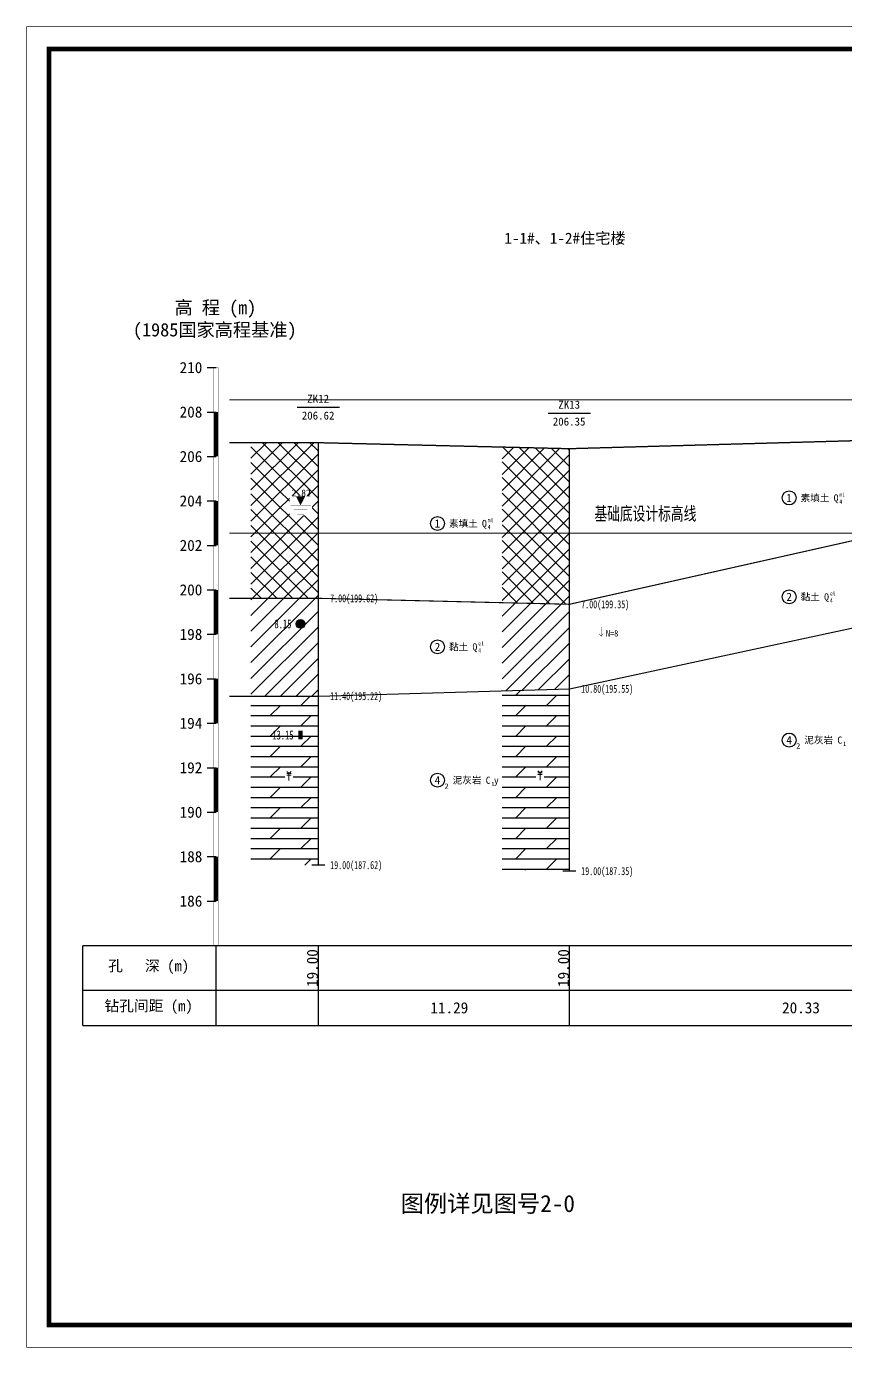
# Model space of a CAD drawing. Header units: millimetres. Extents: x -255 to 9196, y 129 to 426.
# Drawn here: x 1035.4 to 1219.5, y 129.3 to 426.4 of the extents above; entities that cross this region are included whole.
import ezdxf
from ezdxf.enums import TextEntityAlignment as Align

# ---------------------------------------------------------------- set-up
doc = ezdxf.new("R2010")
doc.units = ezdxf.units.MM
doc.linetypes.add('sx', pattern=[10, 5, 0, 5, 0])
for name, color, linetype in [('GiCAD_PouMian', 7, 'Continuous'), ('GICAD_QUYANG', 7, 'Continuous'), ('地质-图框', 7, 'Continuous'), ('地质-地层符号', 3, 'Continuous'), ('地质-地层线', 7, 'Continuous'), ('地质-地面线', 7, 'Continuous'), ('地质-填充花纹', 4, 'Continuous'), ('地质-文字', 7, 'Continuous'), ('地质-标注栏', 7, 'Continuous'), ('地质-标贯', 7, 'Continuous'), ('地质-水位线', 5, 'Continuous'), ('地质-钻孔', 7, 'Continuous')]:
    doc.layers.add(name, color=color, linetype=linetype)
doc.layers.add('不打印', color=7, linetype='Continuous', plot=False)
doc.styles.add('BG_ST', font='', dxfattribs={"width": 0.7})
doc.styles.add('LZ_FONTS_FS', font='simfang.ttf', dxfattribs={"width": 0.7})
doc.styles.add('LZ_PMT_LINE', font='', dxfattribs={"height": 2})
doc.styles.get("Standard").update_dxf_attribs({"font": 'simfang.ttf', "height": 2.5})
doc.styles.add('地下水位', font='', dxfattribs={"width": 0.7, "height": 1.58})
doc.styles.add('地层编号', font='', dxfattribs={"width": 0.7, "height": 1.85})
doc.styles.add('层底标注', font='', dxfattribs={"width": 0.7, "height": 1.8})
doc.styles.add('岩土名称', font='simfang.ttf', dxfattribs={"width": 0.7, "height": 1.55})
doc.styles.add('时代', font='', dxfattribs={"width": 0.7, "height": 1.6})
doc.styles.add('标注栏数据', font='simfang.ttf', dxfattribs={"width": 0.7, "height": 2.5})
doc.styles.add('标注栏项目', font='simfang.ttf', dxfattribs={"width": 0.7, "height": 3})
doc.styles.add('标贯动探', font='', dxfattribs={"width": 0.7, "height": 1.45})
doc.styles.add('钻孔标注', font='', dxfattribs={"width": 0.7, "height": 1.8})
doc.styles.add('高程系统', font='simfang.ttf', dxfattribs={"width": 0.7, "height": 3})
doc.styles.get('BG_ST').set_extended_font_data('SimSun')
doc.styles.get('LZ_PMT_LINE').set_extended_font_data('SimSun')
doc.styles.get('地下水位').set_extended_font_data('FangSong_GB2312')
doc.styles.get('地层编号').set_extended_font_data('FangSong_GB2312')
doc.styles.get('层底标注').set_extended_font_data('FangSong_GB2312')
doc.styles.get('时代').set_extended_font_data('FangSong_GB2312')
doc.styles.get('标贯动探').set_extended_font_data('FangSong_GB2312')
doc.styles.get('钻孔标注').set_extended_font_data('FangSong_GB2312')
doc.linetypes.add('bzhjcx', pattern='A,0.001,[2,XX1.shx,S=1,R=0,X=1,Y=0],-2', length=2.001)
doc.linetypes.add('swx', pattern='A,7,-1.5,["●",LZ_PMT_LINE,S=0.05,R=0,X=0,Y=0],-1.5', length=10)
pattern_1 = [(0, (0, 0), (0, 2.3), []), (45, (0, 0), (4e-16, 4.6), [3.25269, -6.505382])]
pattern_2 = [(45, (0, 0), (-1.767767, 1.767767), []), (135, (0, 0), (-1.767767, -1.767767), [])]
pattern_3 = [(45, (0, 0), (-1.767767, 1.767767), [])]

# ---------------------------------------------------------------- blocks, each defined once
blk = doc.blocks.new('WipeoutBlock')
blk.add_wipeout([(0, 0), (0, 1), (1, 1), (1, 0)])
blk = doc.blocks.new('FHzhong.dwg')
at = {"color": 1, "lineweight": 0}
for p, q in [((1.06, 1.62), (0.57, 2.04)), ((0.57, 1.62), (1.53, 1.62)), ((0.57, 1.25), (1.53, 1.25)), ((1.05, 0), (1.05, 1.62)), ((1.06, 1.62), (1.53, 2.04))]:
    blk.add_line(p, q, dxfattribs=at)
blk = doc.blocks.new('gkqy_yuan.dwg不标1')
at = {"layer": 'GiCAD_PouMian'}
h = blk.add_hatch(color=1, dxfattribs=at)
edge = h.paths.add_edge_path()
edge.add_arc((0, 0), 1, 0, 360)
at = {"layer": 'GICAD_QUYANG', "color": 1}
blk.add_circle((0, 0), 1, dxfattribs=at)
blk = doc.blocks.new('gkqy_yan.dwg不标1', base_point=(0, -1))
at = {"color": 1}
blk.add_solid([(-0.5, -2), (-0.5, 0), (0.5, -2), (0.5, 0)], dxfattribs=at)
blk = doc.blocks.new('gkbgfh')
at = {"linetype": 'Continuous'}
blk.add_wipeout([(-0.23, -0.2), (1.12, -0.2), (1.12, 2.33), (-0.23, 2.33)], dxfattribs=at).dxf.layer = '地质-标贯'
at = {"color": 1, "const_width": 0.1}
for points in [[(0.01, 0.61), (0.46, 0.08), (0.88, 0.64)], [(0.46, 2.13), (0.46, 0.08)]]:
    blk.add_lwpolyline(points, dxfattribs=at)
blk = doc.blocks.new('shuiweifh')
at = {"linetype": 'swx'}
blk.add_wipeout([(-2.47, -2.24), (2.54, -2.24), (2.54, 2.22), (-2.47, 2.22)], dxfattribs=at).dxf.layer = '地质-水位线'
at = {"color": 5}
blk.add_lwpolyline([(0, 0, 0, 2, 0), (0, 2, 2, 2, 0)], format="xyseb", dxfattribs=at)
for points, const_width in [([(-2.25, 0.02), (2.32, 0.02)], 0.075), ([(-1.5, -1), (1.5, -1)], 0.075), ([(-0.75, -2), (0.75, -2)], 0.05)]:
    blk.add_lwpolyline(points, dxfattribs=dict(at, const_width=const_width))

msp = doc.modelspace()

# ---------------------------------------------------------------- hatches: boundary and pattern name
at = {"layer": '地质-填充花纹', "linetype": 'Continuous'}
h = msp.add_hatch(dxfattribs=at)
h.set_pattern_fill('GKSTT', scale=0.5, style=0, pattern_type=2)
h.set_pattern_definition(pattern_2)
h.paths.add_polyline_path([(1100.88, 297.79), (1085.88, 297.79), (1085.88, 332.79), (1100.88, 332.79)])
h = msp.add_hatch(dxfattribs=at)
h.set_pattern_fill('GKSTT', scale=0.5, style=0, pattern_type=2)
h.set_pattern_definition(pattern_2)
h.paths.add_polyline_path([(1157.31, 331.44), (1157.31, 296.44), (1142.31, 296.8), (1142.31, 331.8)])
h = msp.add_hatch(dxfattribs=at)
h.set_pattern_fill('GKNXT', scale=0.5, style=0, pattern_type=2)
h.set_pattern_definition(pattern_3)
h.paths.add_polyline_path([(1100.88, 275.79), (1085.88, 275.79), (1085.88, 297.79), (1100.88, 297.79)])
h = msp.add_hatch(dxfattribs=at)
h.set_pattern_fill('GKNXT', scale=0.5, style=0, pattern_type=2)
h.set_pattern_definition(pattern_3)
h.paths.add_polyline_path([(1157.31, 296.44), (1157.31, 277.44), (1142.31, 277), (1142.31, 296.8)])
h = msp.add_hatch(dxfattribs=at)
h.set_pattern_fill('GKNHY1', scale=0.5, style=0, pattern_type=2)
h.set_pattern_definition(pattern_1)
h.paths.add_polyline_path([(1157.31, 236.44), (1142.31, 236.8), (1142.31, 277), (1157.31, 277.44)])
h = msp.add_hatch(dxfattribs=at)
h.set_pattern_fill('GKNHY1', scale=0.5, style=0, pattern_type=2)
h.set_pattern_definition(pattern_1)
h.paths.add_polyline_path([(1100.88, 237.79), (1085.88, 237.79), (1085.88, 275.79), (1100.88, 275.79)])

# ---------------------------------------------------------------- linework, layer by layer
at = {"color": 6, "linetype": 'swx', "const_width": 0.2, "flags": 128}
msp.add_lwpolyline([(1081.04, 312.44), (1432.95, 312.44)], dxfattribs=at)
at = {"layer": '地质-地层符号', "color": 7, "linetype": 'Continuous'}
for centre in [(1206.86, 320.37), (1127.81, 314.62), (1206.86, 298.12), (1127.81, 286.87), (1206.86, 265.9), (1127.81, 256.87)]:
    msp.add_ellipse(centre, major_axis=(0, 1.57), ratio=1, dxfattribs=at)
at = {"layer": '地质-地层线', "color": 4, "const_width": 0.25, "flags": 128}
msp.add_lwpolyline([(1081.03, 297.79), (1101.03, 297.79), (1157.46, 296.44), (1259.12, 319.29), (1290.55, 333.52)], dxfattribs=at)
at = {"layer": '地质-地层线', "color": 4, "linetype": 'bzhjcx', "flags": 128}
msp.add_lwpolyline([(1081.03, 275.79), (1101.03, 275.79), (1157.46, 277.44), (1259.12, 299.29), (1332.46, 307.49), (1412.94, 325.34)], dxfattribs=at)
at = {"layer": '地质-地面线', "color": 3, "linetype": 'Continuous', "const_width": 0.3}
msp.add_lwpolyline([(1081.03, 332.79), (1101.03, 332.79), (1157.46, 331.44), (1259.12, 334.29), (1332.46, 332.49), (1412.94, 334.34), (1432.94, 334.34)], dxfattribs=at)
at = {"layer": '地质-标注栏', "color": 7, "linetype": 'Continuous', "const_width": 0.3}
for points in [[(1048.03, 219.69), (1048.03, 201.69)], [(1048.03, 201.69), (1442.94, 201.69)]]:
    msp.add_lwpolyline(points, dxfattribs=at)
at = {"layer": '地质-标注栏', "color": 7, "linetype": 'Continuous'}
for points in [[(1101.03, 209.69), (1101.03, 219.69)], [(1157.46, 209.69), (1157.46, 219.69)], [(1048.03, 209.69), (1442.94, 209.69)], [(1101.03, 201.69), (1101.03, 209.69)], [(1157.46, 201.69), (1157.46, 209.69)], [(1157.46, 201.69), (1157.46, 209.69)]]:
    msp.add_lwpolyline(points, dxfattribs=at)
at = {"layer": '地质-水位线', "color": 5, "linetype": 'swx', "const_width": 0.2, "flags": 128}
msp.add_lwpolyline([(1081.04, 342.44), (1432.94, 342.44)], dxfattribs=at)
at = {"layer": '地质-钻孔', "color": 7, "linetype": 'Continuous'}
for p, q in [((1096.3, 340.79), (1105.77, 340.79)), ((1152.72, 339.44), (1162.2, 339.44))]:
    msp.add_line(p, q, dxfattribs=at)
at = {"layer": '地质-钻孔', "color": 7, "linetype": 'sx', "const_width": 0.3, "flags": 128}
msp.add_lwpolyline([(1157.46, 331.44), (1157.46, 236.44)], dxfattribs=at)
at = {"layer": '地质-钻孔', "color": 7, "linetype": 'Continuous', "const_width": 0.3, "flags": 128}
for points in [[(1099.53, 237.79), (1102.53, 237.79)], [(1155.96, 236.44), (1158.96, 236.44)]]:
    msp.add_lwpolyline(points, dxfattribs=at)

# ---------------------------------------------------------------- block references
at = {"layer": 'GICAD_QUYANG', "linetype": 'Continuous'}
for name, p in [('gkqy_yuan.dwg不标1', (1097.03, 292.04)), ('gkqy_yan.dwg不标1', (1097.03, 267.04))]:
    msp.add_blockref(name, p, dxfattribs=at)
at = {"layer": '地质-文字', "linetype": 'Continuous', "yscale": 130}
msp.add_blockref('WipeoutBlock', (1077.53, 219.69), dxfattribs=at)

# ---------------------------------------------------------------- texts
at = {"color": 2, "style": 'LZ_FONTS_FS'}
msp.add_text('1-1#、1-2#住宅楼', height=2.5, dxfattribs=at).set_placement((1142.84, 377.53))
at = {"linetype": 'Continuous', "style": 'BG_ST', "width": 0.7}
msp.add_text('基础底设计标高线', height=3, dxfattribs=at).set_placement((1163.08, 314.44), align=Align.BOTTOM_LEFT)
msp.add_text('图例详见图号2-0', height=3.83).set_placement((1139.13, 159.75), align=Align.CENTER)
at = {"layer": 'GICAD_QUYANG', "color": 1, "linetype": 'Continuous', "width": 0.7}
for s, p in [('8.15', (1091.16, 291.04)), ('13.15', (1090.69, 266.04))]:
    msp.add_text(s, height=2, dxfattribs=at).set_placement(p)
at = {"layer": '地质-地层符号', "color": 7, "linetype": 'Continuous'}
for s, height, style, p in [('1', 1.85, '地层编号', (1206.22, 319.44)), ('素填土', 1.55, '岩土名称', (1209.42, 319.59)), ('Q', 1.6, '时代', (1216.86, 319.57)), ('1', 1.85, '地层编号', (1127.17, 313.69)), ('素填土', 1.55, '岩土名称', (1130.38, 313.84)), ('Q', 1.6, '时代', (1137.81, 313.82)), ('2', 1.85, '地层编号', (1206.22, 297.19)), ('黏土', 1.55, '岩土名称', (1209.42, 297.34)), ('Q', 1.6, '时代', (1214.71, 297.32)), ('2', 1.85, '地层编号', (1127.17, 285.94)), ('黏土', 1.55, '岩土名称', (1130.38, 286.09)), ('Q', 1.6, '时代', (1135.67, 286.07)), ('4', 1.85, '地层编号', (1206.22, 264.98)), ('2', 1.2, '地层编号', (1208.42, 263.98)), ('泥灰岩', 1.55, '岩土名称', (1210.25, 265.13)), ('C', 1.6, '时代', (1217.69, 265.1)), ('4', 1.85, '地层编号', (1127.17, 255.94)), ('2', 1.2, '地层编号', (1129.38, 254.94)), ('泥灰岩', 1.55, '岩土名称', (1131.21, 256.09)), ('C', 1.6, '时代', (1138.64, 256.07)), ('y', 1.6, '时代', (1140.48, 256.07))]:
    msp.add_text(s, height=height, dxfattribs=dict(at, style=style)).set_placement(p)
at = {"layer": '地质-地层符号', "color": 7, "linetype": 'Continuous', "style": '时代', "width": 0.8}
for s, p in [('ml', (1218.16, 320.63)), ('4', (1218.16, 319.07)), ('ml', (1139.12, 314.88)), ('4', (1139.12, 313.32)), ('4', (1216.02, 296.82)), ('el', (1216.02, 298.38)), ('4', (1136.97, 285.57)), ('el', (1136.97, 287.13)), ('1', (1218.99, 264.6)), ('1', (1139.95, 255.57))]:
    msp.add_text(s, height=0.96, dxfattribs=at).set_placement(p)
at = {"layer": '地质-文字', "color": 7, "linetype": 'Continuous', "style": '高程系统'}
for s, p in [('高 程 (m)', (1068.69, 361.69)), ('(1985国家高程基准)', (1059.35, 356.69))]:
    msp.add_text(s, height=3, dxfattribs=at).set_placement(p)
at = {"layer": '地质-文字', "color": 7, "linetype": 'Continuous', "style": '层底标注', "width": 0.7}
for s, p in [('7.00(199.62)', (1103.68, 296.89)), ('7.00(199.35)', (1160.11, 295.54)), ('11.40(195.22)', (1103.68, 274.89)), ('10.80(195.55)', (1160.11, 276.54)), ('19.00(187.62)', (1103.68, 236.89)), ('19.00(187.35)', (1160.11, 235.54))]:
    msp.add_text(s, height=1.8, dxfattribs=at).set_placement(p)
at = {"layer": '地质-标注栏', "color": 7, "linetype": 'Continuous', "style": '标注栏数据'}
for p in [(1100.93, 210.37), (1157.36, 210.37)]:
    msp.add_text('19.00', height=2.5, rotation=90, dxfattribs=at).set_placement(p)
at = {"layer": '地质-标注栏', "color": 7, "linetype": 'Continuous', "style": '标注栏项目'}
for s, p in [('孔   深 (m)', (1053.79, 213.19)), ('钻孔间距 (m)', (1052.95, 204.19))]:
    msp.add_text(s, height=2.43, dxfattribs=at).set_placement(p, align=Align.BOTTOM_LEFT)
at = {"layer": '地质-标注栏', "color": 7, "linetype": 'Continuous', "style": '标注栏数据'}
for s, p in [('11.29', (1126.22, 204.44)), ('20.33', (1205.26, 204.44))]:
    msp.add_text(s, height=2.5, dxfattribs=at).set_placement(p)
at = {"layer": '地质-标贯', "color": 6, "linetype": 'Continuous', "style": '标贯动探', "width": 0.9}
msp.add_text('N=8', height=1.45, dxfattribs=at).set_placement((1165.66, 289.19))
at = {"layer": '地质-钻孔', "color": 7, "linetype": 'Continuous', "style": '钻孔标注'}
for s, p in [('ZK12', (1098.54, 341.79)), ('ZK13', (1154.97, 340.44)), ('206.62', (1097.3, 337.99)), ('206.35', (1153.72, 336.64))]:
    msp.add_text(s, height=1.8, dxfattribs=at).set_placement(p)

# ---------------------------------------------------------------- next in the draw order: linework, layer by layer
at = {"layer": '地质-文字', "color": 0, "linetype": 'Continuous'}
for p, q in [((1076.03, 349.69), (1078.03, 349.69)), ((1076.03, 339.69), (1078.03, 339.69)), ((1076.03, 329.69), (1078.03, 329.69)), ((1076.03, 319.69), (1078.03, 319.69)), ((1076.03, 309.69), (1078.03, 309.69)), ((1076.03, 299.69), (1078.03, 299.69)), ((1076.03, 289.69), (1078.03, 289.69)), ((1076.03, 279.69), (1078.03, 279.69)), ((1076.03, 269.69), (1078.03, 269.69)), ((1076.03, 259.69), (1078.03, 259.69)), ((1076.03, 249.69), (1078.03, 249.69)), ((1076.03, 239.69), (1078.03, 239.69)), ((1076.03, 229.69), (1078.03, 229.69))]:
    msp.add_line(p, q, dxfattribs=at)
at = {"layer": '地质-文字', "color": 0, "linetype": 'Continuous', "flags": 128}
for points, const_width in [([(1077.53, 349.69), (1078.53, 349.69)], 0.1), ([(1077.53, 349.69), (1077.53, 219.69)], 0.1), ([(1078.53, 349.69), (1078.53, 219.69)], 0.1), ([(1078.03, 339.69), (1078.03, 329.69)], 1), ([(1078.03, 319.69), (1078.03, 309.69)], 1), ([(1078.03, 299.69), (1078.03, 289.69)], 1), ([(1078.03, 279.69), (1078.03, 269.69)], 1), ([(1078.03, 259.69), (1078.03, 249.69)], 1), ([(1078.03, 239.69), (1078.03, 229.69)], 1), ([(1078.03, 219.69), (1078.03, 219.69)], 1)]:
    msp.add_lwpolyline(points, dxfattribs=dict(at, const_width=const_width))
at = {"layer": '地质-标注栏', "color": 7, "linetype": 'Continuous', "const_width": 0.3}
for points in [[(1048.03, 219.69), (1442.94, 219.69)], [(1078.03, 219.69), (1078.03, 201.69)]]:
    msp.add_lwpolyline(points, dxfattribs=at)

# ---------------------------------------------------------------- next in the draw order: block references
at = {"layer": '地质-填充花纹', "linetype": 'Continuous', "xscale": 1.762031016556466, "yscale": 2.838761826268114}
for p in [(1093.55, 256.39), (1149.97, 256.52)]:
    msp.add_blockref('WipeoutBlock', p, dxfattribs=at)

# ---------------------------------------------------------------- next in the draw order: block references
at = {"layer": '地质-填充花纹', "linetype": 'Continuous'}
for p in [(1093.38, 256.79), (1149.81, 256.92)]:
    msp.add_blockref('FHzhong.dwg', p, dxfattribs=at)
at = {"layer": '地质-文字', "linetype": 'Continuous', "xscale": 5.589189189189165, "yscale": 2.778378378378386}
for p in [(1069.85, 348.44), (1069.85, 338.44), (1069.85, 328.44), (1069.85, 318.44), (1069.85, 308.44), (1069.85, 298.44), (1069.85, 288.44), (1069.85, 278.44), (1069.85, 268.44), (1069.85, 258.44), (1069.85, 248.44), (1069.85, 238.44), (1069.85, 228.44)]:
    msp.add_blockref('WipeoutBlock', p, dxfattribs=at)

# ---------------------------------------------------------------- next in the draw order: linework, layer by layer
at = {"layer": '不打印', "linetype": 'Continuous', "const_width": 0.15}
msp.add_lwpolyline([(1035.49, 129.34), (1455.49, 129.34), (1455.49, 426.34), (1035.49, 426.34), (1035.49, 129.34)], dxfattribs=at)
at = {"layer": '地质-图框', "linetype": 'Continuous', "const_width": 1}
msp.add_lwpolyline([(1040.49, 134.34), (1450.49, 134.34), (1450.49, 421.34), (1040.49, 421.34), (1040.49, 134.34), (1450.49, 134.34)], dxfattribs=at)

# ---------------------------------------------------------------- next in the draw order: texts
at = {"layer": '地质-文字', "color": 7, "linetype": 'Continuous', "style": '高程系统'}
for s, p in [('210', (1069.85, 348.44)), ('208', (1069.85, 338.44)), ('206', (1069.85, 328.44)), ('204', (1069.85, 318.44)), ('202', (1069.85, 308.44)), ('200', (1069.85, 298.44)), ('198', (1069.85, 288.44)), ('196', (1069.85, 278.44)), ('194', (1069.85, 268.44)), ('192', (1069.85, 258.44)), ('190', (1069.85, 248.44)), ('188', (1069.85, 238.44)), ('186', (1069.85, 228.44))]:
    msp.add_text(s, height=2.5, dxfattribs=at).set_placement(p)

# ---------------------------------------------------------------- next in the draw order: block references
at = {"layer": '地质-标贯', "color": 7, "linetype": 'Continuous'}
msp.add_blockref('gkbgfh', (1164.16, 289.19), dxfattribs=at)
at = {"layer": '地质-水位线', "color": 7, "linetype": 'swx'}
msp.add_blockref('shuiweifh', (1097.03, 318.69), dxfattribs=at)

# ---------------------------------------------------------------- next in the draw order: linework, layer by layer
at = {"layer": '地质-钻孔', "color": 7, "linetype": 'sx', "const_width": 0.3, "flags": 128}
msp.add_lwpolyline([(1101.03, 332.79), (1101.03, 237.79)], dxfattribs=at)

# ---------------------------------------------------------------- next in the draw order: texts
at = {"layer": '地质-水位线', "color": 5, "linetype": 'swx', "style": '地下水位'}
msp.add_text('2.82', height=1.58, dxfattribs=at).set_placement((1095.03, 320.69))

doc.saveas('drawing.dxf')
